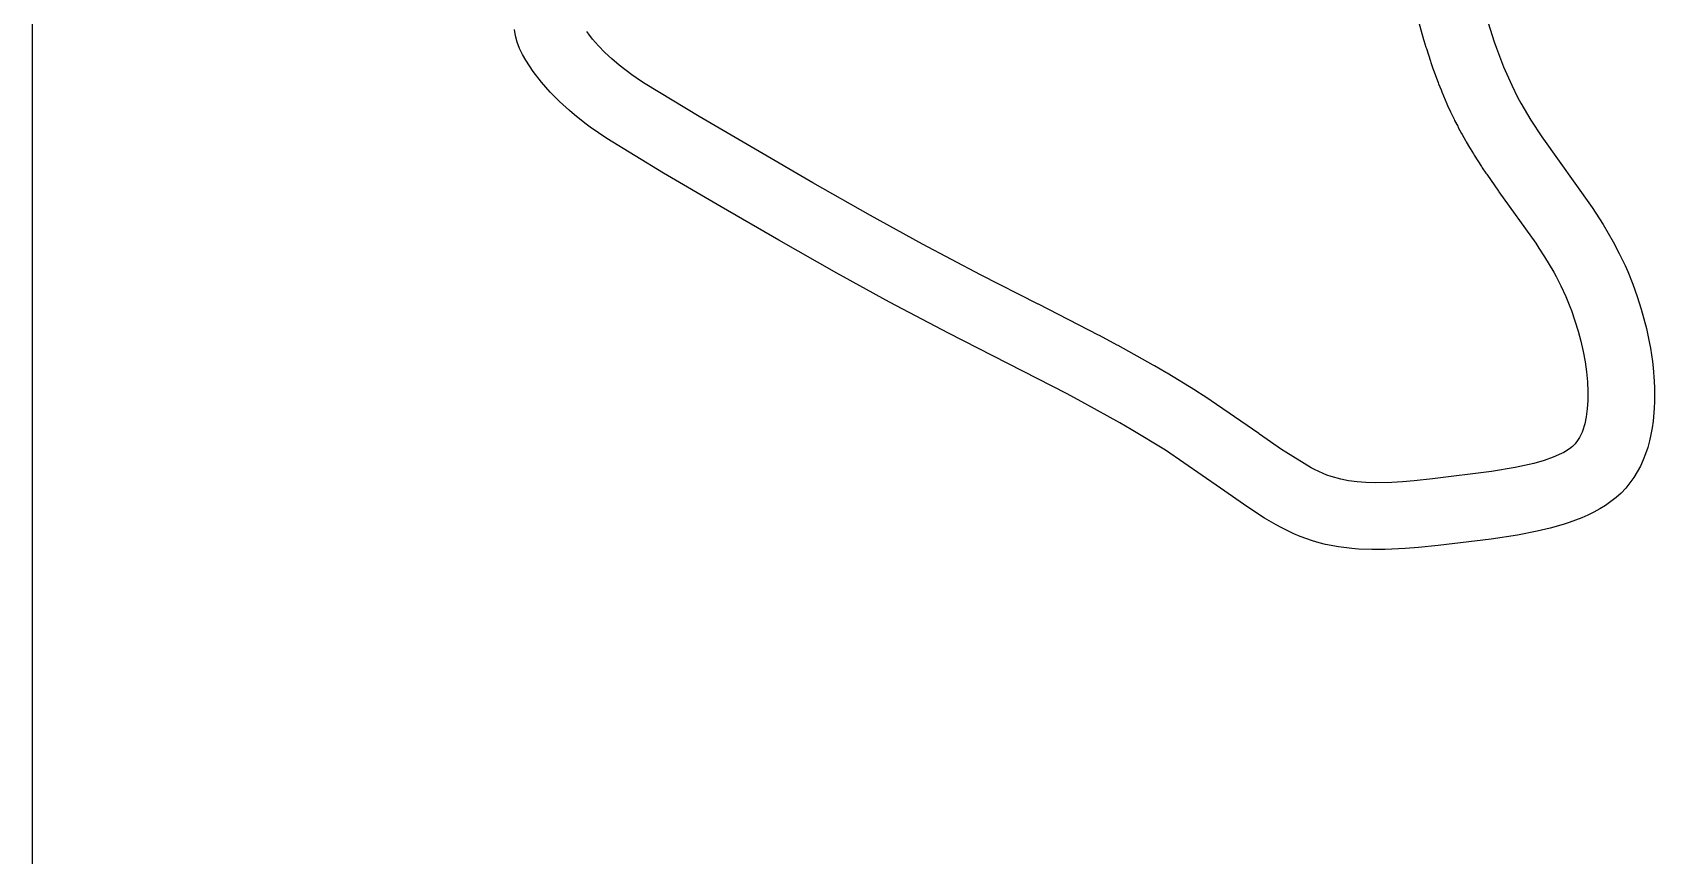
# Model space of a CAD drawing. Extents: x 708265 to 713463, y 7861946 to 7865621.
# Drawn here: x 710700 to 710821.7, y 7863193.7 to 7863255.4 of the extents above; entities that cross this region are included whole.
import ezdxf

# ---------------------------------------------------------------- set-up
doc = ezdxf.new("R2010")
doc.units = 0
doc.linetypes.add('CONTINUO', pattern=[0])
for name, color, linetype in [('011400xxxx', 1, 'Continuous'), ('011400xxxx007', 5, 'Continuous'), ('MALHA', 8, 'CONTINUO')]:
    doc.layers.add(name, color=color, linetype=linetype)

msp = doc.modelspace()

# ---------------------------------------------------------------- linework, layer by layer
at = {"layer": '011400xxxx'}
msp.add_lwpolyline([(710809.18, 7863256.1), (710809.63, 7863254.67), (710809.8, 7863254.2), (710810.33, 7863252.8), (710810.94, 7863251.43), (710811.38, 7863250.53), (710811.62, 7863250.09), (710812.38, 7863248.8), (710813.21, 7863247.55), (710816.97, 7863242.25), (710817.79, 7863240.99), (710818.54, 7863239.69), (710819.01, 7863238.81), (710819.44, 7863237.91), (710819.64, 7863237.45), (710820.02, 7863236.52), (710820.36, 7863235.58), (710820.66, 7863234.63), (710821.05, 7863233.18), (710821.26, 7863232.2), (710821.35, 7863231.71), (710821.49, 7863230.72), (710821.55, 7863230.23), (710821.63, 7863229.23), (710821.65, 7863228.73), (710821.65, 7863227.73), (710821.63, 7863227.23), (710821.54, 7863226.24), (710821.47, 7863225.74), (710821.38, 7863225.25), (710821.27, 7863224.76), (710821.14, 7863224.28), (710820.98, 7863223.8), (710820.8, 7863223.34), (710820.59, 7863222.88), (710820.36, 7863222.44), (710820.1, 7863222.01), (710819.81, 7863221.61), (710819.49, 7863221.22), (710819.14, 7863220.86), (710818.77, 7863220.53), (710818.38, 7863220.22), (710817.97, 7863219.93), (710817.54, 7863219.67), (710817.1, 7863219.43), (710816.66, 7863219.21), (710816.2, 7863219.01), (710815.26, 7863218.65), (710814.79, 7863218.5), (710813.83, 7863218.23), (710812.85, 7863217.99), (710811.38, 7863217.71), (710809.4, 7863217.41), (710805.43, 7863216.93), (710803.94, 7863216.78), (710802.94, 7863216.7), (710801.44, 7863216.63), (710800.44, 7863216.62), (710799.45, 7863216.66), (710798.95, 7863216.7), (710797.95, 7863216.82), (710796.97, 7863217.01), (710796.49, 7863217.13), (710796.01, 7863217.27), (710795.07, 7863217.61), (710794.61, 7863217.81), (710793.71, 7863218.24), (710793.27, 7863218.48), (710792.4, 7863218.98), (710791.14, 7863219.79), (710789.09, 7863221.23), (710784.97, 7863224.06), (710782.41, 7863225.62), (710781.55, 7863226.12), (710778.93, 7863227.58), (710777.6, 7863228.29), (710773.15, 7863230.57), (710768.69, 7863232.83), (710764.27, 7863235.16), (710760.33, 7863237.33), (710755.98, 7863239.8), (710751.66, 7863242.31), (710747.34, 7863244.84), (710743.07, 7863247.43), (710741.83, 7863248.28), (710741.43, 7863248.58), (710740.65, 7863249.2), (710740.27, 7863249.52), (710739.53, 7863250.2), (710738.83, 7863250.91), (710738.17, 7863251.66), (710737.56, 7863252.46), (710737.01, 7863253.29), (710736.76, 7863253.73), (710736.54, 7863254.17), (710736.35, 7863254.64), (710736.22, 7863255.12), (710736.15, 7863255.61)], dxfattribs=at)
at = {"layer": '011400xxxx007'}
msp.add_lwpolyline([(710803.93, 7863256.31), (710804.33, 7863254.86), (710804.36, 7863254.77), (710804.51, 7863254.27), (710804.54, 7863254.17), (710804.85, 7863253.22), (710804.88, 7863253.13), (710805.03, 7863252.67), (710805.07, 7863252.56), (710805.42, 7863251.62), (710805.46, 7863251.52), (710805.64, 7863251.07), (710805.69, 7863250.94), (710806.08, 7863250.02), (710806.13, 7863249.91), (710806.36, 7863249.42), (710806.4, 7863249.32), (710806.62, 7863248.88), (710806.66, 7863248.79), (710806.89, 7863248.35), (710806.93, 7863248.25), (710807.17, 7863247.81), (710807.22, 7863247.72), (710807.47, 7863247.28), (710807.52, 7863247.19), (710807.77, 7863246.76), (710807.82, 7863246.68), (710808.07, 7863246.28), (710808.13, 7863246.18), (710808.68, 7863245.32), (710808.73, 7863245.24), (710809.01, 7863244.83), (710809.07, 7863244.75), (710809.96, 7863243.48), (710809.98, 7863243.44), (710812.74, 7863239.58), (710812.98, 7863239.22), (710813.4, 7863238.56), (710814.09, 7863237.4), (710814.27, 7863237.08), (710814.63, 7863236.39), (710815, 7863235.59), (710815.16, 7863235.21), (710815.31, 7863234.84), (710815.42, 7863234.53), (710815.93, 7863232.98), (710816.13, 7863232.23), (710816.3, 7863231.46), (710816.44, 7863230.69), (710816.55, 7863229.93), (710816.62, 7863229.2), (710816.65, 7863228.48), (710816.64, 7863227.8), (710816.6, 7863227.16), (710816.52, 7863226.57), (710816.42, 7863226.05), (710816.25, 7863225.49), (710816.22, 7863225.41), (710816.03, 7863225.01), (710815.93, 7863224.86), (710815.7, 7863224.55), (710815.49, 7863224.34), (710815.27, 7863224.17), (710814.84, 7863223.9), (710814.67, 7863223.82), (710814.04, 7863223.54), (710813.37, 7863223.3), (710812.61, 7863223.08), (710812.24, 7863222.99), (710811.21, 7863222.77), (710809.42, 7863222.47), (710805.01, 7863221.92), (710803.62, 7863221.78), (710802.76, 7863221.7), (710801.94, 7863221.65), (710800.74, 7863221.63), (710800.01, 7863221.64), (710799.34, 7863221.69), (710798.7, 7863221.78), (710798.12, 7863221.89), (710797.39, 7863222.09), (710797.08, 7863222.2), (710796.79, 7863222.32), (710796.47, 7863222.46), (710796.14, 7863222.62), (710795.89, 7863222.75), (710793.99, 7863223.91), (710793.68, 7863224.12), (710792.03, 7863225.28), (710791.98, 7863225.31), (710787.93, 7863228.09), (710787.81, 7863228.17), (710787.33, 7863228.48), (710787.22, 7863228.55), (710785.09, 7863229.84), (710785.01, 7863229.89), (710784.15, 7863230.4), (710784.06, 7863230.45), (710781.43, 7863231.91), (710781.35, 7863231.95), (710780.02, 7863232.66), (710779.95, 7863232.7), (710775.46, 7863235.01), (710775.43, 7863235.02), (710771.1, 7863237.21), (710766.76, 7863239.5), (710762.86, 7863241.65), (710758.53, 7863244.11), (710754.2, 7863246.62), (710750, 7863249.08), (710745.95, 7863251.53), (710745.61, 7863251.75), (710744.96, 7863252.2), (710744.01, 7863252.92), (710743.45, 7863253.39), (710742.93, 7863253.87), (710742.46, 7863254.37), (710742.01, 7863254.88), (710741.73, 7863255.26), (710741.59, 7863255.46)], dxfattribs=at)
at = {"layer": 'MALHA'}
msp.add_lwpolyline([(710700, 7862476.54), (710700, 7863302.85)], dxfattribs=at)

doc.saveas('drawing.dxf')
